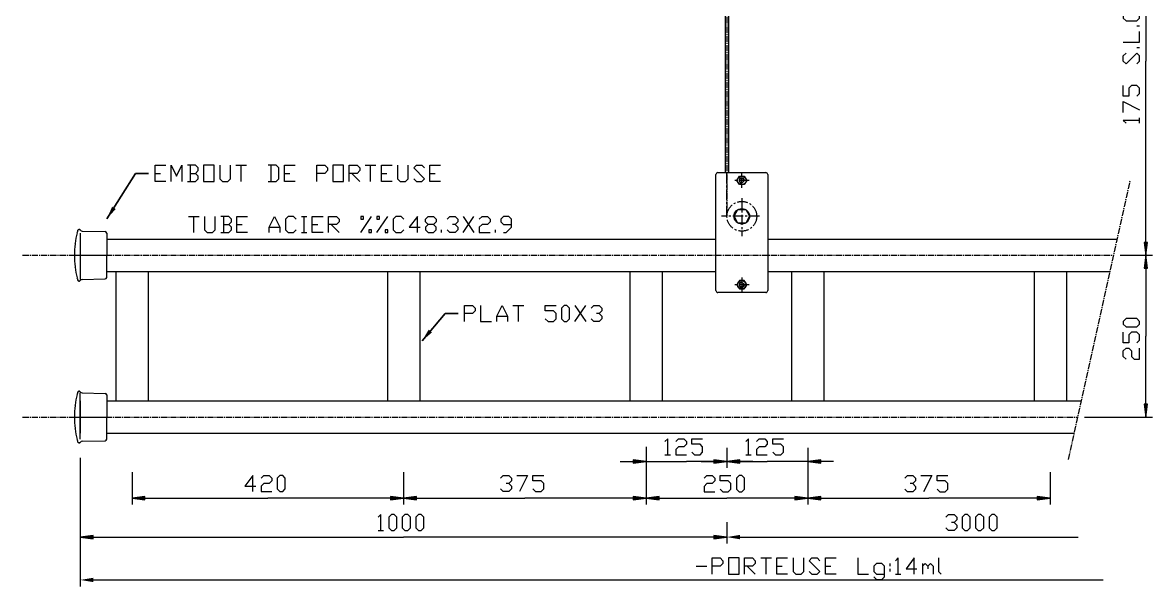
# Model space of a CAD drawing. Header units: millimetres. Extents: x 53635 to 142317, y 101101 to 147193.
# Drawn here: x 113988 to 115735, y 119236 to 120108 of the extents above; entities that cross this region are included whole.
import ezdxf

# ---------------------------------------------------------------- set-up
doc = ezdxf.new("R2010")
doc.units = ezdxf.units.MM
doc.header["$LTSCALE"] = 0.5
doc.header["$MEASUREMENT"] = 0
doc.linetypes.add('AXES', pattern=[50.8, 31.75, -6.35, 6.35, -6.35])
doc.linetypes.add('AXES2', pattern=[28.575, 19.05, -3.175, 3.175, -3.175])
doc.layers.get('0').update_dxf_attribs({"lineweight": 0})
for name, color, linetype, lineweight in [('AXE', 1, 'AXES2', 0), ('AXES', 1, 'AXES', 0), ('Axes1', 1, 'AXES', 0), ('COT', 3, 'Continuous', 0), ('Equipement', 7, 'Continuous', 0), ('FORT', 7, 'Continuous', 0)]:
    doc.layers.add(name, color=color, linetype=linetype, lineweight=lineweight)
doc.styles.add('_TCW_TXTSTY_1', font='TIMES.TTF')
doc.styles.get("Standard").update_dxf_attribs({"font": 'TXT.SHX'})
doc.dimstyles.get("Standard").update_dxf_attribs({"dimscale": 10, "dimtxt": 1.5, "dimasz": 2, "dimexe": 1, "dimexo": 1, "dimgap": 1, "dimtad": 1, "dimrnd": 0.5, "dimdsep": 46, "dimtxsty": '_TCW_TXTSTY_1', "dimcen": 0.09, "dimclrd": 3, "dimclre": 3, "dimclrt": 3, "dimadec": 0, "dimazin": 0, "dimtfac": 1, "dimtdec": 3, "dimtmove": 0, "dimatfit": 0, "dimfxl": 1, "dimfrac": 2, "dimtolj": 1, "dimtzin": 0, "dimarcsym": 0})

# ---------------------------------------------------------------- blocks, each defined once
blk = doc.blocks.new('*D52')
at = {"layer": 'COT', "linetype": 'Continuous'}
for points in [[(115724.9, 119747.9), (115722.3, 119727.9), (115727.5, 119727.9)], [(115724.9, 119497.9), (115727.5, 119517.9), (115722.3, 119517.9)]]:
    blk.add_hatch(color=3, dxfattribs=at).paths.add_polyline_path(points)
at = {"linetype": 'ByBlock', "flags": 128}
for points in [[(115714.9, 119641.6), (115714.9, 119645.8), (115710.7, 119650), (115694.1, 119650), (115689.9, 119645.8), (115689.9, 119641.6), (115694.1, 119637.5), (115710.7, 119637.5), (115714.9, 119641.6)], [(115710.7, 119612.5), (115714.9, 119616.6), (115714.9, 119625), (115710.7, 119629.1), (115702.4, 119629.1), (115698.2, 119625), (115698.2, 119612.5), (115689.9, 119612.5), (115689.9, 119629.1)], [(115694.1, 119587.5), (115689.9, 119591.6), (115689.9, 119600), (115694.1, 119604.1), (115698.2, 119604.1), (115702.4, 119600), (115702.4, 119591.6), (115706.6, 119587.5), (115714.9, 119587.5), (115714.9, 119604.1)]]:
    blk.add_lwpolyline(points, dxfattribs=at)
at = {"layer": 'COT', "color": 3, "linetype": 'Continuous'}
for p, q in [((115685, 119747.9), (115734.9, 119747.9)), ((115629.7, 119497.9), (115734.9, 119497.9))]:
    blk.add_line(p, q, dxfattribs=at)
at = {"layer": 'COT', "color": 3, "linetype": 'Continuous', "flags": 128}
for points in [[(115724.9, 119747.9), (115722.3, 119727.9), (115727.5, 119727.9)], [(115724.9, 119497.9), (115727.5, 119517.9), (115722.3, 119517.9)]]:
    blk.add_lwpolyline(points, close=True, dxfattribs=at)
for points in [[(115724.9, 119727.9), (115724.9, 119727.9), (115724.9, 119727.9), (115724.9, 119622.9)], [(115724.9, 119517.9), (115724.9, 119517.9), (115724.9, 119517.9), (115724.9, 119622.9)]]:
    blk.add_lwpolyline(points, dxfattribs=at)
blk = doc.blocks.new('*D53')
at = {"layer": 'COT', "linetype": 'Continuous'}
for points in [[(115724.9, 120348.2), (115722.3, 120328.2), (115727.5, 120328.2)], [(115724.9, 119747.9), (115727.5, 119767.9), (115722.3, 119767.9)]]:
    blk.add_hatch(color=3, dxfattribs=at).paths.add_polyline_path(points)
at = {"linetype": 'ByBlock', "flags": 128}
for points in [[(115694.1, 120127.2), (115689.9, 120123), (115689.9, 120114.7), (115694.1, 120110.5), (115710.7, 120110.5), (115714.9, 120114.7), (115714.9, 120123), (115710.7, 120127.2)], [(115714.9, 120135.5), (115710.7, 120135.5)], [(115689.9, 120077.2), (115714.9, 120077.2), (115714.9, 120093.9)], [(115714.9, 120102.2), (115710.7, 120102.2)], [(115714.9, 120068.9), (115710.7, 120068.9)], [(115710.7, 120043.9), (115714.9, 120048), (115714.9, 120056.4), (115710.7, 120060.5), (115694.1, 120043.9), (115689.9, 120048), (115689.9, 120056.4), (115694.1, 120060.5)], [(115710.7, 119993.9), (115714.9, 119998), (115714.9, 120006.4), (115710.7, 120010.5), (115702.4, 120010.5), (115698.2, 120006.4), (115698.2, 119993.9), (115689.9, 119993.9), (115689.9, 120010.5)], [(115689.9, 119968.9), (115689.9, 119985.5), (115714.9, 119973)], [(115714.9, 119952.2), (115714.9, 119960.5)]]:
    blk.add_lwpolyline(points, dxfattribs=at)
at = {"linetype": 'ByBlock'}
blk.add_lwpolyline([(115714.9, 119956.4), (115689.9, 119956.4), (115694.1, 119952.2)], dxfattribs=at)
at = {"layer": 'COT', "color": 3, "linetype": 'Continuous'}
for p, q in [((115431.9, 120348.2), (115734.9, 120348.2)), ((115695, 119747.9), (115734.9, 119747.9))]:
    blk.add_line(p, q, dxfattribs=at)
at = {"layer": 'COT', "color": 3, "linetype": 'Continuous', "flags": 128}
for points in [[(115724.9, 120348.2), (115722.3, 120328.2), (115727.5, 120328.2)], [(115724.9, 119747.9), (115727.5, 119767.9), (115722.3, 119767.9)]]:
    blk.add_lwpolyline(points, close=True, dxfattribs=at)
for points in [[(115724.9, 120328.2), (115724.9, 120328.2), (115724.9, 120328.2), (115724.9, 120048)], [(115724.9, 119767.9), (115724.9, 119767.9), (115724.9, 119767.9), (115724.9, 120048)]]:
    blk.add_lwpolyline(points, dxfattribs=at)
blk = doc.blocks.new('*D54')
at = {"layer": 'COT', "linetype": 'Continuous'}
for points in [[(115201.9, 119372.4), (115221.9, 119369.8), (115221.9, 119375)], [(115576.9, 119372.4), (115556.9, 119375), (115556.9, 119369.8)]]:
    blk.add_hatch(color=3, dxfattribs=at).paths.add_polyline_path(points)
at = {"linetype": 'ByBlock', "flags": 128}
for points in [[(115351.9, 119403.2), (115356.1, 119407.4), (115364.4, 119407.4), (115368.6, 119403.2), (115368.6, 119399), (115364.4, 119394.9), (115360.3, 119394.9)], [(115376.9, 119407.4), (115393.6, 119407.4), (115381.1, 119382.4)], [(115401.9, 119386.5), (115406.1, 119382.4), (115414.4, 119382.4), (115418.6, 119386.5), (115418.6, 119394.9), (115414.4, 119399), (115401.9, 119399), (115401.9, 119407.4), (115418.6, 119407.4)]]:
    blk.add_lwpolyline(points, dxfattribs=at)
at = {"linetype": 'ByBlock'}
blk.add_lwpolyline([(115364.4, 119394.9), (115368.6, 119390.7), (115368.6, 119386.5), (115364.4, 119382.4), (115356.1, 119382.4), (115351.9, 119386.5)], dxfattribs=at)
at = {"layer": 'COT', "color": 3, "linetype": 'Continuous'}
for p, q in [((115201.9, 119412.5), (115201.9, 119362.4)), ((115576.9, 119412.5), (115576.9, 119362.4))]:
    blk.add_line(p, q, dxfattribs=at)
at = {"layer": 'COT', "color": 3, "linetype": 'Continuous', "flags": 128}
for points in [[(115201.9, 119372.4), (115221.9, 119369.8), (115221.9, 119375)], [(115576.9, 119372.4), (115556.9, 119375), (115556.9, 119369.8)]]:
    blk.add_lwpolyline(points, close=True, dxfattribs=at)
for points in [[(115221.9, 119372.4), (115221.9, 119372.4), (115221.9, 119372.4), (115389.4, 119372.4)], [(115556.9, 119372.4), (115556.9, 119372.4), (115556.9, 119372.4), (115389.4, 119372.4)]]:
    blk.add_lwpolyline(points, dxfattribs=at)
blk = doc.blocks.new('*D55')
at = {"layer": 'COT', "linetype": 'Continuous'}
for points in [[(114576.9, 119372.5), (114596.9, 119369.9), (114596.9, 119375.1)], [(114951.9, 119372.5), (114931.9, 119375.1), (114931.9, 119369.9)]]:
    blk.add_hatch(color=3, dxfattribs=at).paths.add_polyline_path(points)
at = {"linetype": 'ByBlock', "flags": 128}
for points in [[(114726.9, 119403.4), (114731.1, 119407.5), (114739.4, 119407.5), (114743.6, 119403.4), (114743.6, 119399.2), (114739.4, 119395), (114735.3, 119395)], [(114751.9, 119407.5), (114768.6, 119407.5), (114756.1, 119382.5)], [(114776.9, 119386.7), (114781.1, 119382.5), (114789.4, 119382.5), (114793.6, 119386.7), (114793.6, 119395), (114789.4, 119399.2), (114776.9, 119399.2), (114776.9, 119407.5), (114793.6, 119407.5)]]:
    blk.add_lwpolyline(points, dxfattribs=at)
at = {"linetype": 'ByBlock'}
blk.add_lwpolyline([(114739.4, 119395), (114743.6, 119390.9), (114743.6, 119386.7), (114739.4, 119382.5), (114731.1, 119382.5), (114726.9, 119386.7)], dxfattribs=at)
at = {"layer": 'COT', "color": 3, "linetype": 'Continuous'}
for p, q in [((114951.9, 119451.9), (114951.9, 119362.5)), ((114576.9, 119412.5), (114576.9, 119362.5))]:
    blk.add_line(p, q, dxfattribs=at)
at = {"layer": 'COT', "color": 3, "linetype": 'Continuous', "flags": 128}
for points in [[(114576.9, 119372.5), (114596.9, 119369.9), (114596.9, 119375.1)], [(114951.9, 119372.5), (114931.9, 119375.1), (114931.9, 119369.9)]]:
    blk.add_lwpolyline(points, close=True, dxfattribs=at)
for points in [[(114596.9, 119372.5), (114596.9, 119372.5), (114596.9, 119372.5), (114764.4, 119372.5)], [(114931.9, 119372.5), (114931.9, 119372.5), (114931.9, 119372.5), (114764.4, 119372.5)]]:
    blk.add_lwpolyline(points, dxfattribs=at)
blk = doc.blocks.new('*D56')
at = {"layer": 'COT', "linetype": 'Continuous'}
for points in [[(114156.9, 119372.5), (114176.9, 119369.9), (114176.9, 119375.1)], [(114576.9, 119372.5), (114556.9, 119375.1), (114556.9, 119369.9)]]:
    blk.add_hatch(color=3, dxfattribs=at).paths.add_polyline_path(points)
at = {"linetype": 'ByBlock', "flags": 128}
for points in [[(114344, 119382.5), (114344, 119407.5), (114331.5, 119390.9), (114348.2, 119390.9)], [(114356.5, 119403.4), (114360.7, 119407.5), (114369, 119407.5), (114373.2, 119403.4), (114373.2, 119399.2), (114369, 119395), (114360.7, 119395), (114356.5, 119390.9), (114356.5, 119382.5), (114373.2, 119382.5)], [(114385.7, 119382.5), (114389.9, 119382.5), (114394, 119386.7), (114394, 119403.4), (114389.9, 119407.5), (114385.7, 119407.5), (114381.5, 119403.4), (114381.5, 119386.7), (114385.7, 119382.5)]]:
    blk.add_lwpolyline(points, dxfattribs=at)
at = {"layer": 'COT', "color": 3, "linetype": 'Continuous'}
for p, q in [((114156.9, 119412.5), (114156.9, 119362.5)), ((114576.9, 119412.5), (114576.9, 119362.5))]:
    blk.add_line(p, q, dxfattribs=at)
at = {"layer": 'COT', "color": 3, "linetype": 'Continuous', "flags": 128}
for points in [[(114156.9, 119372.5), (114176.9, 119369.9), (114176.9, 119375.1)], [(114576.9, 119372.5), (114556.9, 119375.1), (114556.9, 119369.9)]]:
    blk.add_lwpolyline(points, close=True, dxfattribs=at)
for points in [[(114176.9, 119372.5), (114176.9, 119372.5), (114176.9, 119372.5), (114366.9, 119372.5)], [(114556.9, 119372.5), (114556.9, 119372.5), (114556.9, 119372.5), (114366.9, 119372.5)]]:
    blk.add_lwpolyline(points, dxfattribs=at)
blk = doc.blocks.new('*D57')
at = {"layer": 'COT', "linetype": 'Continuous'}
for points in [[(114951.9, 119372.4), (114971.9, 119369.8), (114971.9, 119375)], [(115201.9, 119372.4), (115181.9, 119375), (115181.9, 119369.8)]]:
    blk.add_hatch(color=3, dxfattribs=at).paths.add_polyline_path(points)
at = {"linetype": 'ByBlock', "flags": 128}
for points in [[(115041.5, 119403.2), (115045.7, 119407.4), (115054, 119407.4), (115058.2, 119403.2), (115058.2, 119399), (115054, 119394.9), (115045.7, 119394.9), (115041.5, 119390.7), (115041.5, 119382.4), (115058.2, 119382.4)], [(115066.5, 119386.5), (115070.7, 119382.4), (115079, 119382.4), (115083.2, 119386.5), (115083.2, 119394.9), (115079, 119399), (115066.5, 119399), (115066.5, 119407.4), (115083.2, 119407.4)], [(115095.7, 119382.4), (115099.9, 119382.4), (115104, 119386.5), (115104, 119403.2), (115099.9, 119407.4), (115095.7, 119407.4), (115091.5, 119403.2), (115091.5, 119386.5), (115095.7, 119382.4)]]:
    blk.add_lwpolyline(points, dxfattribs=at)
at = {"layer": 'COT', "color": 3, "linetype": 'Continuous'}
for p, q in [((115201.9, 119446.8), (115201.9, 119362.4)), ((114951.9, 119402.5), (114951.9, 119362.4))]:
    blk.add_line(p, q, dxfattribs=at)
at = {"layer": 'COT', "color": 3, "linetype": 'Continuous', "flags": 128}
for points in [[(114951.9, 119372.4), (114971.9, 119369.8), (114971.9, 119375)], [(115201.9, 119372.4), (115181.9, 119375), (115181.9, 119369.8)]]:
    blk.add_lwpolyline(points, close=True, dxfattribs=at)
for points in [[(114971.9, 119372.4), (114971.9, 119372.4), (114971.9, 119372.4), (115076.9, 119372.4)], [(115181.9, 119372.4), (115181.9, 119372.4), (115181.9, 119372.4), (115076.9, 119372.4)]]:
    blk.add_lwpolyline(points, dxfattribs=at)
blk = doc.blocks.new('*D58')
at = {"layer": 'COT', "linetype": 'Continuous'}
for points in [[(114951.9, 119429.3), (114931.9, 119431.9), (114931.9, 119426.7)], [(115076.9, 119429.3), (115096.9, 119426.7), (115096.9, 119431.9)]]:
    blk.add_hatch(color=3, dxfattribs=at).paths.add_polyline_path(points)
at = {"linetype": 'ByBlock'}
blk.add_lwpolyline([(114985.3, 119439.3), (114985.3, 119464.3), (114981.1, 119460.2)], dxfattribs=at)
at = {"linetype": 'ByBlock', "flags": 128}
for points in [[(114997.8, 119460.2), (115001.9, 119464.3), (115010.3, 119464.3), (115014.4, 119460.2), (115014.4, 119456), (115010.3, 119451.8), (115001.9, 119451.8), (114997.8, 119447.7), (114997.8, 119439.3), (115014.4, 119439.3)], [(115022.8, 119443.5), (115026.9, 119439.3), (115035.3, 119439.3), (115039.4, 119443.5), (115039.4, 119451.8), (115035.3, 119456), (115022.8, 119456), (115022.8, 119464.3), (115039.4, 119464.3)], [(114981.1, 119439.3), (114989.4, 119439.3)]]:
    blk.add_lwpolyline(points, dxfattribs=at)
at = {"layer": 'COT', "color": 3, "linetype": 'Continuous'}
for p, q in [((114951.9, 119450.2), (114951.9, 119419.3)), ((115076.9, 119450.2), (115076.9, 119419.3))]:
    blk.add_line(p, q, dxfattribs=at)
at = {"layer": 'COT', "color": 3, "linetype": 'Continuous', "flags": 128}
for points in [[(114911.9, 119429.3), (114931.9, 119429.3)], [(115116.9, 119429.3), (115096.9, 119429.3)]]:
    blk.add_lwpolyline(points, dxfattribs=at)
for points in [[(114951.9, 119429.3), (114931.9, 119431.9), (114931.9, 119426.7)], [(115076.9, 119429.3), (115096.9, 119426.7), (115096.9, 119431.9)]]:
    blk.add_lwpolyline(points, close=True, dxfattribs=at)
at = {"layer": 'COT', "color": 3, "linetype": 'Continuous'}
for points in [[(114951.9, 119429.3), (115014.4, 119429.3)], [(115076.9, 119429.3), (115014.4, 119429.3)]]:
    blk.add_lwpolyline(points, dxfattribs=at)
blk = doc.blocks.new('*D59')
at = {"layer": 'COT', "linetype": 'Continuous'}
for points in [[(115076.9, 119429.3), (115056.9, 119431.9), (115056.9, 119426.7)], [(115201.9, 119429.3), (115221.9, 119426.7), (115221.9, 119431.9)]]:
    blk.add_hatch(color=3, dxfattribs=at).paths.add_polyline_path(points)
at = {"linetype": 'ByBlock'}
blk.add_lwpolyline([(115110.3, 119439.3), (115110.3, 119464.3), (115106.1, 119460.2)], dxfattribs=at)
at = {"linetype": 'ByBlock', "flags": 128}
for points in [[(115122.8, 119460.2), (115126.9, 119464.3), (115135.3, 119464.3), (115139.4, 119460.2), (115139.4, 119456), (115135.3, 119451.8), (115126.9, 119451.8), (115122.8, 119447.7), (115122.8, 119439.3), (115139.4, 119439.3)], [(115147.8, 119443.5), (115151.9, 119439.3), (115160.3, 119439.3), (115164.4, 119443.5), (115164.4, 119451.8), (115160.3, 119456), (115147.8, 119456), (115147.8, 119464.3), (115164.4, 119464.3)], [(115106.1, 119439.3), (115114.4, 119439.3)]]:
    blk.add_lwpolyline(points, dxfattribs=at)
at = {"layer": 'COT', "color": 3, "linetype": 'Continuous'}
for p, q in [((115076.9, 119450.2), (115076.9, 119419.3)), ((115201.9, 119450.2), (115201.9, 119419.3))]:
    blk.add_line(p, q, dxfattribs=at)
at = {"layer": 'COT', "color": 3, "linetype": 'Continuous', "flags": 128}
for points in [[(115036.9, 119429.3), (115056.9, 119429.3)], [(115241.9, 119429.3), (115221.9, 119429.3)]]:
    blk.add_lwpolyline(points, dxfattribs=at)
for points in [[(115076.9, 119429.3), (115056.9, 119431.9), (115056.9, 119426.7)], [(115201.9, 119429.3), (115221.9, 119426.7), (115221.9, 119431.9)]]:
    blk.add_lwpolyline(points, close=True, dxfattribs=at)
at = {"layer": 'COT', "color": 3, "linetype": 'Continuous'}
for points in [[(115076.9, 119429.3), (115139.4, 119429.3)], [(115201.9, 119429.3), (115139.4, 119429.3)]]:
    blk.add_lwpolyline(points, dxfattribs=at)
blk = doc.blocks.new('*D60')
at = {"layer": 'COT', "linetype": 'Continuous'}
for points in [[(114076.9, 119312.3), (114096.9, 119309.7), (114096.9, 119314.9)], [(115076.9, 119312.3), (115056.9, 119314.9), (115056.9, 119309.7)]]:
    blk.add_hatch(color=3, dxfattribs=at).paths.add_polyline_path(points)
at = {"linetype": 'ByBlock'}
blk.add_lwpolyline([(114541.5, 119322.3), (114541.5, 119347.3), (114537.4, 119343.1)], dxfattribs=at)
at = {"linetype": 'ByBlock', "flags": 128}
for points in [[(114558.2, 119322.3), (114562.4, 119322.3), (114566.5, 119326.4), (114566.5, 119343.1), (114562.4, 119347.3), (114558.2, 119347.3), (114554, 119343.1), (114554, 119326.4), (114558.2, 119322.3)], [(114579, 119322.3), (114583.2, 119322.3), (114587.4, 119326.4), (114587.4, 119343.1), (114583.2, 119347.3), (114579, 119347.3), (114574.9, 119343.1), (114574.9, 119326.4), (114579, 119322.3)], [(114599.9, 119322.3), (114604, 119322.3), (114608.2, 119326.4), (114608.2, 119343.1), (114604, 119347.3), (114599.9, 119347.3), (114595.7, 119343.1), (114595.7, 119326.4), (114599.9, 119322.3)], [(114537.4, 119322.3), (114545.7, 119322.3)]]:
    blk.add_lwpolyline(points, dxfattribs=at)
at = {"layer": 'COT', "color": 3, "linetype": 'Continuous'}
for p, q in [((114076.9, 119382.9), (114076.9, 119302.3)), ((115076.9, 119335.2), (115076.9, 119302.3))]:
    blk.add_line(p, q, dxfattribs=at)
at = {"layer": 'COT', "color": 3, "linetype": 'Continuous', "flags": 128}
for points in [[(114076.9, 119312.3), (114096.9, 119309.7), (114096.9, 119314.9)], [(115076.9, 119312.3), (115056.9, 119314.9), (115056.9, 119309.7)]]:
    blk.add_lwpolyline(points, close=True, dxfattribs=at)
for points in [[(114096.9, 119312.3), (114096.9, 119312.3), (114096.9, 119312.3), (114576.9, 119312.3)], [(115056.9, 119312.3), (115056.9, 119312.3), (115056.9, 119312.3), (114576.9, 119312.3)]]:
    blk.add_lwpolyline(points, dxfattribs=at)

msp = doc.modelspace()

# ---------------------------------------------------------------- linework, layer by layer
at = {"linetype": 'ByBlock', "flags": 128}
for points in [[(114209.15, 119862.12), (114192.49, 119862.12), (114192.49, 119887.12), (114209.15, 119887.12)], [(114217.49, 119862.12), (114217.49, 119887.12), (114225.82, 119870.46), (114234.15, 119887.12), (114234.15, 119862.12)], [(114242.49, 119862.12), (114254.99, 119862.12), (114259.15, 119866.29), (114259.15, 119870.46), (114254.99, 119874.62), (114259.15, 119878.79), (114259.15, 119882.96), (114254.99, 119887.12), (114242.49, 119887.12)], [(114267.49, 119862.12), (114284.15, 119862.12), (114284.15, 119887.12), (114267.49, 119887.12), (114267.49, 119862.12)], [(114292.49, 119887.12), (114292.49, 119866.29), (114296.65, 119862.12), (114304.99, 119862.12), (114309.15, 119866.29), (114309.15, 119887.12)], [(114325.82, 119862.12), (114325.82, 119887.12)], [(114367.49, 119862.12), (114379.99, 119862.12), (114384.15, 119866.29), (114384.15, 119882.96), (114379.99, 119887.12), (114367.49, 119887.12)], [(114409.15, 119862.12), (114392.49, 119862.12), (114392.49, 119887.12), (114409.15, 119887.12)], [(114442.49, 119862.12), (114442.49, 119887.12), (114454.99, 119887.12), (114459.15, 119882.96), (114459.15, 119878.79), (114454.99, 119874.62), (114442.49, 119874.62)], [(114467.49, 119862.12), (114484.15, 119862.12), (114484.15, 119887.12), (114467.49, 119887.12), (114467.49, 119862.12)], [(114492.49, 119862.12), (114492.49, 119887.12), (114504.99, 119887.12), (114509.15, 119882.96), (114509.15, 119878.79), (114504.99, 119874.62), (114492.49, 119874.62)], [(114525.82, 119862.12), (114525.82, 119887.12)], [(114559.15, 119862.12), (114542.49, 119862.12), (114542.49, 119887.12), (114559.15, 119887.12)], [(114567.49, 119887.12), (114567.49, 119866.29), (114571.65, 119862.12), (114579.99, 119862.12), (114584.15, 119866.29), (114584.15, 119887.12)], [(114592.49, 119866.29), (114596.65, 119862.12), (114604.99, 119862.12), (114609.15, 119866.29), (114592.49, 119882.96), (114596.65, 119887.12), (114604.99, 119887.12), (114609.15, 119882.96)], [(114634.15, 119862.12), (114617.49, 119862.12), (114617.49, 119887.12), (114634.15, 119887.12)], [(114252.36, 119782.94), (114252.36, 119807.94)], [(114269.02, 119807.94), (114269.02, 119787.1), (114273.19, 119782.94), (114281.52, 119782.94), (114285.69, 119787.1), (114285.69, 119807.94)], [(114294.02, 119782.94), (114306.52, 119782.94), (114310.69, 119787.1), (114310.69, 119791.27), (114306.52, 119795.44), (114310.69, 119799.6), (114310.69, 119803.77), (114306.52, 119807.94), (114294.02, 119807.94)], [(114335.69, 119782.94), (114319.02, 119782.94), (114319.02, 119807.94), (114335.69, 119807.94)], [(114369.02, 119782.94), (114369.02, 119791.27), (114377.36, 119807.94), (114385.69, 119791.27), (114385.69, 119782.94)], [(114410.69, 119803.77), (114406.52, 119807.94), (114398.19, 119807.94), (114394.02, 119803.77), (114394.02, 119787.1), (114398.19, 119782.94), (114406.52, 119782.94), (114410.69, 119787.1)], [(114452.36, 119782.94), (114435.69, 119782.94), (114435.69, 119807.94), (114452.36, 119807.94)], [(114460.69, 119782.94), (114460.69, 119807.94), (114473.19, 119807.94), (114477.36, 119803.77), (114477.36, 119799.6), (114473.19, 119795.44), (114460.69, 119795.44)], [(114510.69, 119782.94), (114527.36, 119807.94)], [(114535.69, 119782.94), (114552.36, 119807.94)], [(114577.36, 119803.77), (114573.19, 119807.94), (114564.86, 119807.94), (114560.69, 119803.77), (114560.69, 119787.1), (114564.86, 119782.94), (114573.19, 119782.94), (114577.36, 119787.1)], [(114598.19, 119782.94), (114598.19, 119807.94), (114585.69, 119791.27), (114602.36, 119791.27)], [(114614.86, 119782.94), (114623.19, 119782.94), (114627.36, 119787.1), (114627.36, 119791.27), (114623.19, 119795.44), (114614.86, 119795.44), (114610.69, 119799.6), (114610.69, 119803.77), (114614.86, 119807.94), (114623.19, 119807.94), (114627.36, 119803.77), (114627.36, 119799.6), (114623.19, 119795.44)], [(114644.02, 119803.77), (114648.19, 119807.94), (114656.52, 119807.94), (114660.69, 119803.77), (114660.69, 119799.6), (114656.52, 119795.44), (114652.36, 119795.44)], [(114669.02, 119782.94), (114685.69, 119807.94)], [(114694.02, 119803.77), (114698.19, 119807.94), (114706.52, 119807.94), (114710.69, 119803.77), (114710.69, 119799.6), (114706.52, 119795.44), (114698.19, 119795.44), (114694.02, 119791.27), (114694.02, 119782.94), (114710.69, 119782.94)], [(114731.52, 119782.94), (114735.69, 119782.94), (114744.02, 119791.27), (114744.02, 119803.77), (114739.86, 119807.94), (114731.52, 119807.94), (114727.36, 119803.77), (114727.36, 119799.6), (114731.52, 119795.44), (114744.02, 119795.44)], [(114419.02, 119782.94), (114427.36, 119782.94)], [(114635.69, 119782.94), (114635.69, 119787.1)], [(114719.02, 119782.94), (114719.02, 119787.1)], [(114671.06, 119645.44), (114671.06, 119670.44), (114683.56, 119670.44), (114687.73, 119666.27), (114687.73, 119662.11), (114683.56, 119657.94), (114671.06, 119657.94)], [(114696.06, 119670.44), (114696.06, 119645.44), (114712.73, 119645.44)], [(114721.06, 119645.44), (114721.06, 119653.77), (114729.39, 119670.44), (114737.73, 119653.77), (114737.73, 119645.44)], [(114754.39, 119645.44), (114754.39, 119670.44)], [(114796.06, 119649.61), (114800.23, 119645.44), (114808.56, 119645.44), (114812.73, 119649.61), (114812.73, 119657.94), (114808.56, 119662.11), (114796.06, 119662.11), (114796.06, 119670.44), (114812.73, 119670.44)], [(114825.23, 119645.44), (114829.39, 119645.44), (114833.56, 119649.61), (114833.56, 119666.27), (114829.39, 119670.44), (114825.23, 119670.44), (114821.06, 119666.27), (114821.06, 119649.61), (114825.23, 119645.44)], [(114841.89, 119645.44), (114858.56, 119670.44)], [(114866.89, 119666.27), (114871.06, 119670.44), (114879.39, 119670.44), (114883.56, 119666.27), (114883.56, 119662.11), (114879.39, 119657.94), (114875.23, 119657.94)], [(115415.63, 119343.11), (115419.8, 119347.27), (115428.13, 119347.27), (115432.3, 119343.11), (115432.3, 119338.94), (115428.13, 119334.77), (115423.96, 119334.77)], [(115444.8, 119322.27), (115448.96, 119322.27), (115453.13, 119326.44), (115453.13, 119343.11), (115448.96, 119347.27), (115444.8, 119347.27), (115440.63, 119343.11), (115440.63, 119326.44), (115444.8, 119322.27)], [(115465.63, 119322.27), (115469.8, 119322.27), (115473.96, 119326.44), (115473.96, 119343.11), (115469.8, 119347.27), (115465.63, 119347.27), (115461.46, 119343.11), (115461.46, 119326.44), (115465.63, 119322.27)], [(115486.46, 119322.27), (115490.63, 119322.27), (115494.8, 119326.44), (115494.8, 119343.11), (115490.63, 119347.27), (115486.46, 119347.27), (115482.3, 119343.11), (115482.3, 119326.44), (115486.46, 119322.27)], [(115029.11, 119267.45), (115045.78, 119267.45)], [(115054.11, 119254.95), (115054.11, 119279.95), (115066.61, 119279.95), (115070.78, 119275.78), (115070.78, 119271.62), (115066.61, 119267.45), (115054.11, 119267.45)], [(115079.11, 119254.95), (115095.78, 119254.95), (115095.78, 119279.95), (115079.11, 119279.95), (115079.11, 119254.95)], [(115104.11, 119254.95), (115104.11, 119279.95), (115116.61, 119279.95), (115120.78, 119275.78), (115120.78, 119271.62), (115116.61, 119267.45), (115104.11, 119267.45)], [(115137.45, 119254.95), (115137.45, 119279.95)], [(115170.78, 119254.95), (115154.11, 119254.95), (115154.11, 119279.95), (115170.78, 119279.95)], [(115179.11, 119279.95), (115179.11, 119259.12), (115183.28, 119254.95), (115191.61, 119254.95), (115195.78, 119259.12), (115195.78, 119279.95)], [(115204.11, 119259.12), (115208.28, 119254.95), (115216.61, 119254.95), (115220.78, 119259.12), (115204.11, 119275.78), (115208.28, 119279.95), (115216.61, 119279.95), (115220.78, 119275.78)], [(115245.78, 119254.95), (115229.11, 119254.95), (115229.11, 119279.95), (115245.78, 119279.95)], [(115279.11, 119279.95), (115279.11, 119254.95), (115295.78, 119254.95)], [(115304.11, 119250.78), (115308.28, 119246.62), (115316.61, 119246.62), (115320.78, 119250.78), (115320.78, 119267.45), (115316.61, 119271.62), (115308.28, 119271.62), (115304.11, 119267.45), (115304.11, 119259.12), (115308.28, 119254.95), (115320.78, 119254.95)], [(115366.61, 119254.95), (115366.61, 119279.95), (115354.11, 119263.28), (115370.78, 119263.28)], [(115379.11, 119271.62), (115379.11, 119254.95)], [(115404.11, 119279.95), (115404.11, 119259.12), (115408.28, 119254.95)], [(115329.11, 119259.12), (115329.11, 119263.28)], [(115337.45, 119254.95), (115345.78, 119254.95)]]:
    msp.add_lwpolyline(points, dxfattribs=at)
at = {"linetype": 'ByBlock'}
for points in [[(114246.65, 119887.12), (114246.65, 119862.12)], [(114317.49, 119887.12), (114334.15, 119887.12)], [(114371.65, 119887.12), (114371.65, 119862.12)], [(114517.49, 119887.12), (114534.15, 119887.12)], [(114192.49, 119874.62), (114200.82, 119874.62)], [(114246.65, 119874.62), (114254.99, 119874.62)], [(114392.49, 119874.62), (114400.82, 119874.62)], [(114496.65, 119874.62), (114509.15, 119862.12)], [(114542.49, 119874.62), (114550.82, 119874.62)], [(114617.49, 119874.62), (114625.82, 119874.62)], [(114244.02, 119807.94), (114260.69, 119807.94)], [(114298.19, 119807.94), (114298.19, 119782.94)], [(114419.02, 119807.94), (114427.36, 119807.94)], [(114423.19, 119782.94), (114423.19, 119807.94)], [(114510.69, 119803.77), (114514.86, 119803.77), (114514.86, 119807.94), (114510.69, 119807.94), (114510.69, 119803.77)], [(114535.69, 119803.77), (114539.86, 119803.77), (114539.86, 119807.94), (114535.69, 119807.94), (114535.69, 119803.77)], [(114669.02, 119807.94), (114685.69, 119782.94)], [(114298.19, 119795.44), (114306.52, 119795.44)], [(114319.02, 119795.44), (114327.36, 119795.44)], [(114369.02, 119791.27), (114385.69, 119791.27)], [(114435.69, 119795.44), (114444.02, 119795.44)], [(114464.86, 119795.44), (114477.36, 119782.94)], [(114614.86, 119795.44), (114610.69, 119791.27), (114610.69, 119787.1), (114614.86, 119782.94)], [(114656.52, 119795.44), (114660.69, 119791.27), (114660.69, 119787.1), (114656.52, 119782.94), (114648.19, 119782.94), (114644.02, 119787.1)], [(114523.19, 119782.94), (114527.36, 119782.94), (114527.36, 119787.1), (114523.19, 119787.1), (114523.19, 119782.94)], [(114548.19, 119782.94), (114552.36, 119782.94), (114552.36, 119787.1), (114548.19, 119787.1), (114548.19, 119782.94)], [(114746.06, 119670.44), (114762.73, 119670.44)], [(114841.89, 119670.44), (114858.56, 119645.44)], [(114721.06, 119653.77), (114737.73, 119653.77)], [(114879.39, 119657.94), (114883.56, 119653.77), (114883.56, 119649.61), (114879.39, 119645.44), (114871.06, 119645.44), (114866.89, 119649.61)], [(115428.13, 119334.77), (115432.3, 119330.61), (115432.3, 119326.44), (115428.13, 119322.27), (115419.8, 119322.27), (115415.63, 119326.44)], [(115108.28, 119267.45), (115120.78, 119254.95)], [(115129.11, 119279.95), (115145.78, 119279.95)], [(115154.11, 119267.45), (115162.45, 119267.45)], [(115229.11, 119267.45), (115237.45, 119267.45)], [(115329.11, 119267.45), (115329.11, 119271.62)], [(115341.61, 119254.95), (115341.61, 119279.95), (115337.45, 119275.78)], [(115379.11, 119267.45), (115383.28, 119271.62), (115387.45, 119267.45), (115387.45, 119263.28)], [(115387.45, 119267.45), (115391.61, 119271.62), (115395.78, 119267.45), (115395.78, 119254.95)]]:
    msp.add_lwpolyline(points, dxfattribs=at)
at = {"layer": 'AXE'}
for p, q in [((115076.94, 120701.66), (115076.94, 119808.21)), ((115605.21, 119432.36), (115700.5, 119863.01)), ((113987.69, 119747.89), (115675.03, 119747.89)), ((113987.69, 119497.89), (115619.71, 119497.89))]:
    msp.add_line(p, q, dxfattribs=at)
at = {"layer": 'AXE', "color": 1}
for p, q in [((114060.61, 119747.89), (114123.27, 119747.89)), ((114060.61, 119497.89), (114123.27, 119497.89))]:
    msp.add_line(p, q, dxfattribs=at)
at = {"layer": 'AXES'}
for p, q in [((115076.94, 119808.21), (115076.94, 119875.71)), ((115099.94, 119836.05), (115099.94, 119777.3)), ((115127.32, 119808.21), (115068.39, 119808.21))]:
    msp.add_line(p, q, dxfattribs=at)
msp.add_circle((115099.94, 119808.21), 23, dxfattribs=at)
at = {"layer": 'Axes1'}
for p, q in [((115111.2, 119863.71), (115088.68, 119863.71)), ((115099.94, 119852.45), (115099.94, 119874.97)), ((115111.2, 119702.41), (115088.68, 119702.41)), ((115099.94, 119713.67), (115099.94, 119691.15))]:
    msp.add_line(p, q, dxfattribs=at)
at = {"layer": 'COT'}
for p, q in [((114076.94, 119434.53), (114076.94, 119236.02)), ((115096.94, 119312.27), (115619.86, 119312.27)), ((114096.94, 119246.02), (115658.71, 119246.02))]:
    msp.add_line(p, q, dxfattribs=at)
at = {"layer": 'COT', "color": 2}
msp.add_line((115076.94, 119335.2), (115076.94, 119302.27), dxfattribs=at)
at = {"layer": 'COT'}
for points in [[(115096.94, 119315.61), (115096.94, 119308.94), (115076.94, 119312.27)], [(114096.94, 119249.35), (114096.94, 119242.68), (114076.94, 119246.02)]]:
    msp.add_solid(points, dxfattribs=at)
at = {"layer": 'Equipement'}
for p, q in [((115059.94, 119693.41), (115059.94, 119872.71)), ((115062.94, 119875.71), (115136.94, 119875.71)), ((115092.44, 119863.71), (115096.19, 119870.22)), ((115096.19, 119857.21), (115092.44, 119863.71)), ((115096.19, 119870.22), (115103.7, 119870.22)), ((115103.7, 119870.22), (115107.45, 119863.71)), ((115107.45, 119863.71), (115103.7, 119857.21)), ((115139.94, 119872.71), (115139.94, 119693.41)), ((115103.7, 119857.21), (115096.19, 119857.21)), ((115096.19, 119708.91), (115092.44, 119702.41)), ((115092.44, 119702.41), (115096.19, 119695.91)), ((115103.7, 119708.91), (115096.19, 119708.91)), ((115107.45, 119702.41), (115103.7, 119708.91)), ((115103.7, 119695.91), (115107.45, 119702.41)), ((115136.94, 119690.41), (115062.94, 119690.41)), ((115096.19, 119695.91), (115103.7, 119695.91))]:
    msp.add_line(p, q, dxfattribs=at)
msp.add_lwpolyline([(115087.94, 119808.21), (115093.94, 119818.61), (115105.94, 119818.61), (115111.94, 119808.21), (115105.94, 119797.82), (115093.94, 119797.82)], close=True, dxfattribs=at)
for centre, radius in [((115099.94, 119863.71), 6.5), ((115099.94, 119863.71), 3.32), ((115099.94, 119808.21), 12), ((115099.94, 119702.41), 6.5), ((115099.94, 119702.41), 3.32)]:
    msp.add_circle(centre, radius, dxfattribs=at)
for centre, start, end in [((115062.94, 119872.71), 90, 180), ((115136.94, 119872.71), 0, 90), ((115062.94, 119693.41), 180, 270), ((115136.94, 119693.41), -90, 0)]:
    msp.add_arc(centre, 3, start, end, dxfattribs=at)
at = {"layer": 'Equipement', "color": 9}
for centre, start, end in [((115099.94, 119863.71), 0, 270), ((115099.94, 119702.41), 90, 360)]:
    msp.add_arc(centre, 4, start, end, dxfattribs=at)
at = {"layer": 'FORT'}
for p, q in [((115074.44, 120604.16), (115074.44, 119875.71)), ((115079.44, 120604.16), (115079.44, 119875.71)), ((114071.84, 119783.23), (114071.73, 119782.73)), ((114071.73, 119782.73), (114071.97, 119782.7)), ((114072.09, 119783.23), (114071.84, 119783.23)), ((114076.94, 119781.96), (114076.94, 119710.43)), ((114076.94, 119772.89), (114076.94, 119722.89)), ((114079.61, 119785.17), (114115.42, 119784.46)), ((114117.87, 119781.96), (114117.87, 119747.89)), ((114117.87, 119772.89), (115059.94, 119772.89)), ((115139.94, 119772.89), (115680.56, 119772.89)), ((114068.77, 119766.13), (114068.66, 119765.63)), ((114068.66, 119765.63), (114068.92, 119765.6)), ((114068.98, 119766.13), (114068.77, 119766.13)), ((114117.87, 119713.81), (114117.87, 119747.89)), ((114068.66, 119730.15), (114068.92, 119730.17)), ((114068.77, 119729.64), (114068.66, 119730.15)), ((114068.98, 119729.64), (114068.77, 119729.64)), ((114117.87, 119722.89), (115059.94, 119722.89)), ((114131.94, 119722.89), (114131.94, 119522.89)), ((114181.94, 119722.89), (114181.94, 119522.89)), ((114551.94, 119722.89), (114551.94, 119522.89)), ((114601.94, 119722.89), (114601.94, 119522.89)), ((114926.94, 119722.89), (114926.94, 119522.89)), ((114976.94, 119722.89), (114976.94, 119522.89)), ((115139.94, 119722.89), (115669.49, 119722.89)), ((115176.94, 119722.89), (115176.94, 119522.89)), ((115226.94, 119722.89), (115226.94, 119522.89)), ((115551.94, 119722.89), (115551.94, 119522.89)), ((115601.94, 119722.89), (115601.94, 119522.89)), ((114071.73, 119713.05), (114071.97, 119713.07)), ((114071.84, 119712.54), (114071.73, 119713.05)), ((114072.09, 119712.54), (114071.84, 119712.54)), ((114079.61, 119710.6), (114115.42, 119711.31)), ((114071.84, 119533.23), (114071.73, 119532.73)), ((114071.73, 119532.73), (114071.97, 119532.7)), ((114072.09, 119533.23), (114071.84, 119533.23)), ((114076.94, 119463.81), (114076.94, 119535.35)), ((114079.61, 119535.17), (114115.42, 119534.46)), ((114117.87, 119531.96), (114117.87, 119497.89)), ((114068.77, 119516.13), (114068.66, 119515.63)), ((114068.66, 119515.63), (114068.92, 119515.6)), ((114068.98, 119516.13), (114068.77, 119516.13)), ((114076.94, 119522.89), (114076.94, 119472.89)), ((114076.94, 119472.89), (114076.94, 119522.89)), ((114117.87, 119522.89), (115625.24, 119522.89)), ((114117.87, 119463.81), (114117.87, 119497.89)), ((114068.66, 119480.15), (114068.92, 119480.17)), ((114068.77, 119479.64), (114068.66, 119480.15)), ((114068.98, 119479.64), (114068.77, 119479.64)), ((114071.73, 119463.05), (114071.97, 119463.07)), ((114071.84, 119462.54), (114071.73, 119463.05)), ((114072.09, 119462.54), (114071.84, 119462.54)), ((114079.61, 119460.6), (114115.42, 119461.31)), ((114117.87, 119472.89), (115614.18, 119472.89))]:
    msp.add_line(p, q, dxfattribs=at)
for centre, radius, start, end in [((114217.87, 119747.89), 150, 166.57824, 173.0143), ((114217.87, 119747.89), 150, 165.2716, 166.37157), ((114075.22, 119785.39), 2.5, 27.17141, 165.2716), ((114079.66, 119787.67), 2.5, -152.82859, -91.14034), ((114115.37, 119781.96), 2.5, 0, 88.85966), ((114217.87, 119747.89), 150, 173.21759, 180), ((114217.87, 119747.89), 150, 180, 186.78241), ((114217.87, 119747.89), 150, -173.0143, -166.57824), ((114217.87, 119747.89), 150, -166.37157, -165.2716), ((114075.22, 119710.39), 2.5, -165.2716, -27.17141), ((114079.66, 119708.1), 2.5, 91.14034, 152.82859), ((114115.37, 119713.81), 2.5, -88.85966, 0), ((114217.87, 119497.89), 150, 166.57824, 173.0143), ((114217.87, 119497.89), 150, 165.2716, 166.37157), ((114075.22, 119535.39), 2.5, 27.17141, 165.2716), ((114079.66, 119537.67), 2.5, -152.82859, -91.14034), ((114115.37, 119531.96), 2.5, 0, 88.85966), ((114217.87, 119497.89), 150, 173.21759, 180), ((114217.87, 119497.89), 150, 180, 186.78241), ((114217.87, 119497.89), 150, -173.0143, -166.57824), ((114217.87, 119497.89), 150, -166.37157, -165.2716), ((114075.22, 119460.39), 2.5, -165.2716, -27.17141), ((114079.66, 119458.1), 2.5, 91.14034, 152.82859), ((114115.37, 119463.81), 2.5, -88.85966, 0)]:
    msp.add_arc(centre, radius, start, end, dxfattribs=at)
at = {"layer": 'FORT', "color": 0, "linetype": 'Continuous'}
for p in [(114075.22, 119787.89), (114067.87, 119747.89), (114067.87, 119747.89), (114067.87, 119747.89), (114067.87, 119747.89), (114075.22, 119707.89), (114075.22, 119537.89), (114067.87, 119497.89), (114067.87, 119497.89), (114067.87, 119497.89), (114067.87, 119497.89), (114075.22, 119457.89)]:
    msp.add_point(p, dxfattribs=at)

# ---------------------------------------------------------------- dimensions: what is measured, and where the dimension line sits
at = {"layer": 'COT', "linetype": 'Continuous'}
dim = msp.add_linear_dim(base=(115724.91, 120348.16), p1=(115685.03, 119747.89), p2=(115421.94, 120348.16), angle=90, text='175 S,L,C,', dimstyle='Standard', override={"dimtxt": 2.5, "dimdec": 0, "dimtxsty": 'Standard', "dimtdec": 0}, dxfattribs=at)
dim.commit()
dim.dimension.update_dxf_attribs({"geometry": '*D53', "text_midpoint": (115702.41, 120048.02)})
dim = msp.add_linear_dim(base=(115724.91, 119497.89), p1=(115675.03, 119747.89), p2=(115619.71, 119497.89), angle=90, dimstyle='Standard', override={"dimtxt": 2.5, "dimdec": 0, "dimtxsty": 'Standard', "dimtdec": 0}, dxfattribs=at)
dim.commit()
dim.dimension.update_dxf_attribs({"geometry": '*D52', "text_midpoint": (115702.41, 119622.89)})
for base, p1, p2, picture, middle in [((114951.94, 119372.52), (114576.94, 119422.52), (114951.94, 119461.94), '*D55', (114764.44, 119395.02)), ((115201.94, 119372.35), (114951.94, 119412.52), (115201.94, 119456.82), '*D57', (115076.94, 119394.85)), ((114156.94, 119372.52), (114576.94, 119422.52), (114156.94, 119422.52), '*D56', (114366.94, 119395.02)), ((114076.94, 119312.27), (115076.94, 119345.2), (114076.94, 119392.87), '*D60', (114576.94, 119334.77))]:
    dim = msp.add_linear_dim(base=base, p1=p1, p2=p2, dimstyle='Standard', override={"dimtxt": 2.5, "dimdec": 0, "dimtxsty": 'Standard', "dimtdec": 0}, dxfattribs=at)
    dim.commit()
    dim.dimension.update_dxf_attribs({"geometry": picture, "text_midpoint": middle})
for p1, p2, distance, picture, middle in [((114951.94, 119460.22), (115076.94, 119460.22), -30.88, '*D58', (115014.44, 119451.84)), ((115201.94, 119460.22), (115076.94, 119460.22), 30.88, '*D59', (115139.44, 119451.84)), ((115201.94, 119422.52), (115576.94, 119422.52), -50.17, '*D54', (115389.44, 119394.85))]:
    dim = msp.add_aligned_dim(p1=p1, p2=p2, distance=distance, dimstyle='Standard', override={"dimtxt": 2.5, "dimdec": 0, "dimtxsty": 'Standard', "dimtdec": 0}, dxfattribs=at)
    dim.commit()
    dim.dimension.update_dxf_attribs({"geometry": picture, "text_midpoint": middle})

# ---------------------------------------------------------------- leaders
at = {"layer": 'COT', "linetype": 'Continuous', "annotation_type": 0, "has_hookline": 1, "hookline_direction": 0}
for points in [[(114118.17, 119804.34), (114162.49, 119874.62), (114182.49, 119874.62)], [(114605.37, 119615.53), (114641.06, 119657.94), (114661.06, 119657.94)]]:
    msp.add_leader(points, dimstyle='Standard', override={"dimtxt": 2.5, "dimtad": 0, "dimdec": 0, "dimtxsty": 'Standard', "dimtdec": 0}, dxfattribs=at)

doc.saveas('drawing.dxf')
